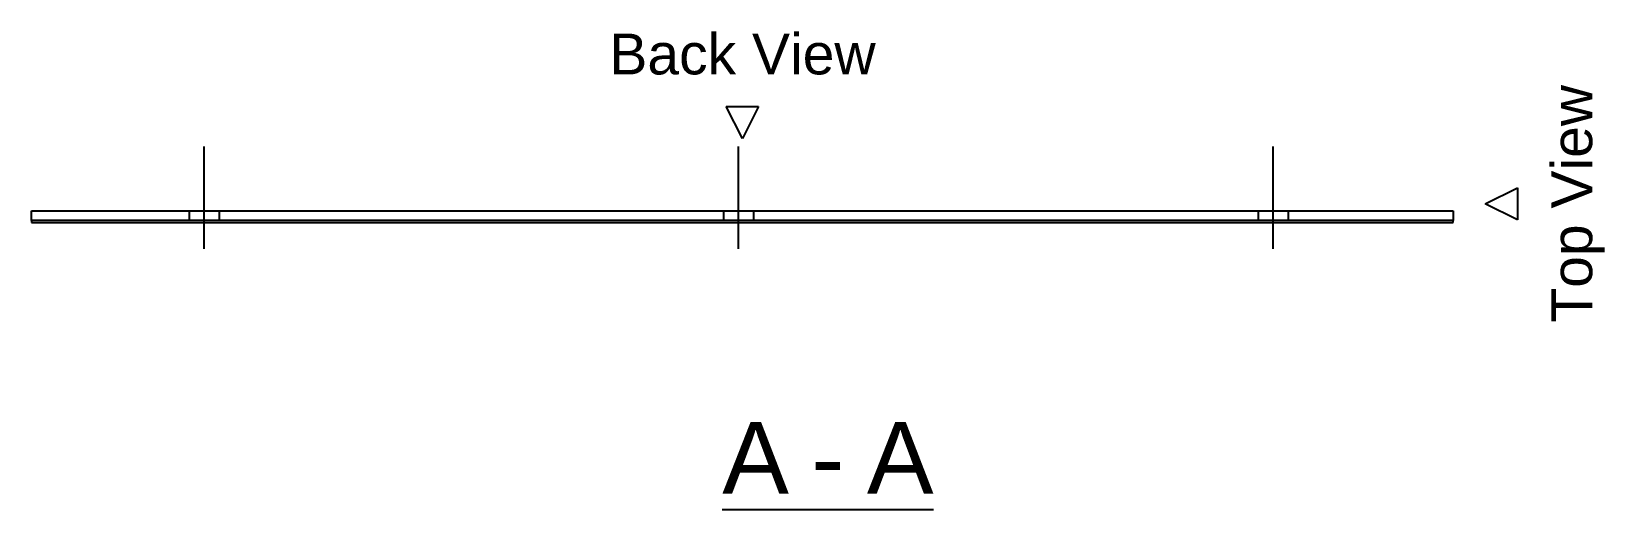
# Model space of a CAD drawing. Header units: millimetres. Extents: x 30 to 21116, y 42 to 1087.
# Drawn here: x 30 to 766, y 45 to 269 of the extents above; entities that cross this region are included whole.
import ezdxf

# ---------------------------------------------------------------- set-up
doc = ezdxf.new("R2010")
doc.units = ezdxf.units.MM
doc.styles.add('Arial', font='ARIAL.TTF', dxfattribs={"height": 0.2})

# ---------------------------------------------------------------- blocks, each defined once
blk = doc.blocks.new('Unknown-3614792-13 - 1259')
at = {"color": 6, "linetype": 'Continuous'}
for p, q in [((362.5, 218.68), (355, 233.68)), ((355, 233.68), (370, 233.68)), ((370, 233.68), (362.5, 218.68)), ((362.5, 218.68), (362.5, 218.68)), ((710, 188.06), (725, 195.56)), ((725, 195.56), (725, 180.56)), ((725, 180.56), (710, 188.06)), ((710, 188.06), (710, 188.06)), ((353.12, 45), (451.88, 45))]:
    blk.add_line(p, q, dxfattribs=at)
at = {"color": 6, "linetype": 'Continuous', "style": 'Arial'}
blk.add_text('Back View', height=19.102, dxfattribs=at).set_placement((300.27, 248.68))
blk.add_text('Top View', height=19.102, rotation=90, dxfattribs=at).set_placement((760, 132.5))
at = {"color": 0, "linetype": 'Continuous'}
for points in [[(384.22, 52.5), (384.22, 87.5), (353.12, 87.5), (353.12, 52.5)], [(410.28, 52.5), (410.28, 87.5), (394.72, 87.5), (394.72, 52.5)], [(451.88, 52.5), (451.88, 87.5), (420.78, 87.5), (420.78, 52.5)]]:
    blk.add_wipeout(points, dxfattribs=at)
at = {"color": 6, "linetype": 'Continuous', "style": 'Arial'}
for s, p in [('A', (353.12, 52.5)), ('A', (420.78, 52.5)), ('-', (394.72, 52.5))]:
    blk.add_text(s, height=33.43, dxfattribs=at).set_placement(p)
blk = doc.blocks.new('Part-3614792-1261 - 1259')
at = {"color": 30, "linetype": 'Continuous'}
for p, q in [((30, 180.36), (30, 184.86)), ((30, 184.86), (695, 184.86)), ((695, 184.86), (695, 180.36)), ((695, 180.36), (30, 180.36))]:
    blk.add_line(p, q, dxfattribs=at)
blk = doc.blocks.new('Bolt-3614792-1262 - 1259')
at = {"color": 96, "linetype": 'Continuous'}
for p, q in [((110.75, 166.99), (110.75, 214.91)), ((360.75, 166.99), (360.75, 214.91)), ((610.75, 166.99), (610.75, 214.91)), ((103.75, 184.86), (103.75, 180.36)), ((117.75, 184.86), (117.75, 180.36)), ((353.75, 184.86), (353.75, 180.36)), ((367.75, 184.86), (367.75, 180.36)), ((603.75, 184.86), (603.75, 180.36)), ((617.75, 184.86), (617.75, 180.36))]:
    blk.add_line(p, q, dxfattribs=at)
blk = doc.blocks.new('Surfacing-3614792-1267 - 1259')
at = {"color": 7, "linetype": 'Continuous'}
for p, q in [((695, 180.36), (30, 180.36)), ((30, 180.36), (30, 179.36)), ((30, 179.36), (695, 179.36)), ((695, 179.36), (695, 180.36))]:
    blk.add_line(p, q, dxfattribs=at)

msp = doc.modelspace()

# ---------------------------------------------------------------- block references
msp.add_blockref('Unknown-3614792-13 - 1259', (0, 0))

# ---------------------------------------------------------------- next in the draw order: block references
for name in ['Bolt-3614792-1262 - 1259', 'Part-3614792-1261 - 1259', 'Surfacing-3614792-1267 - 1259']:
    msp.add_blockref(name, (0, 0))

doc.saveas('drawing.dxf')
